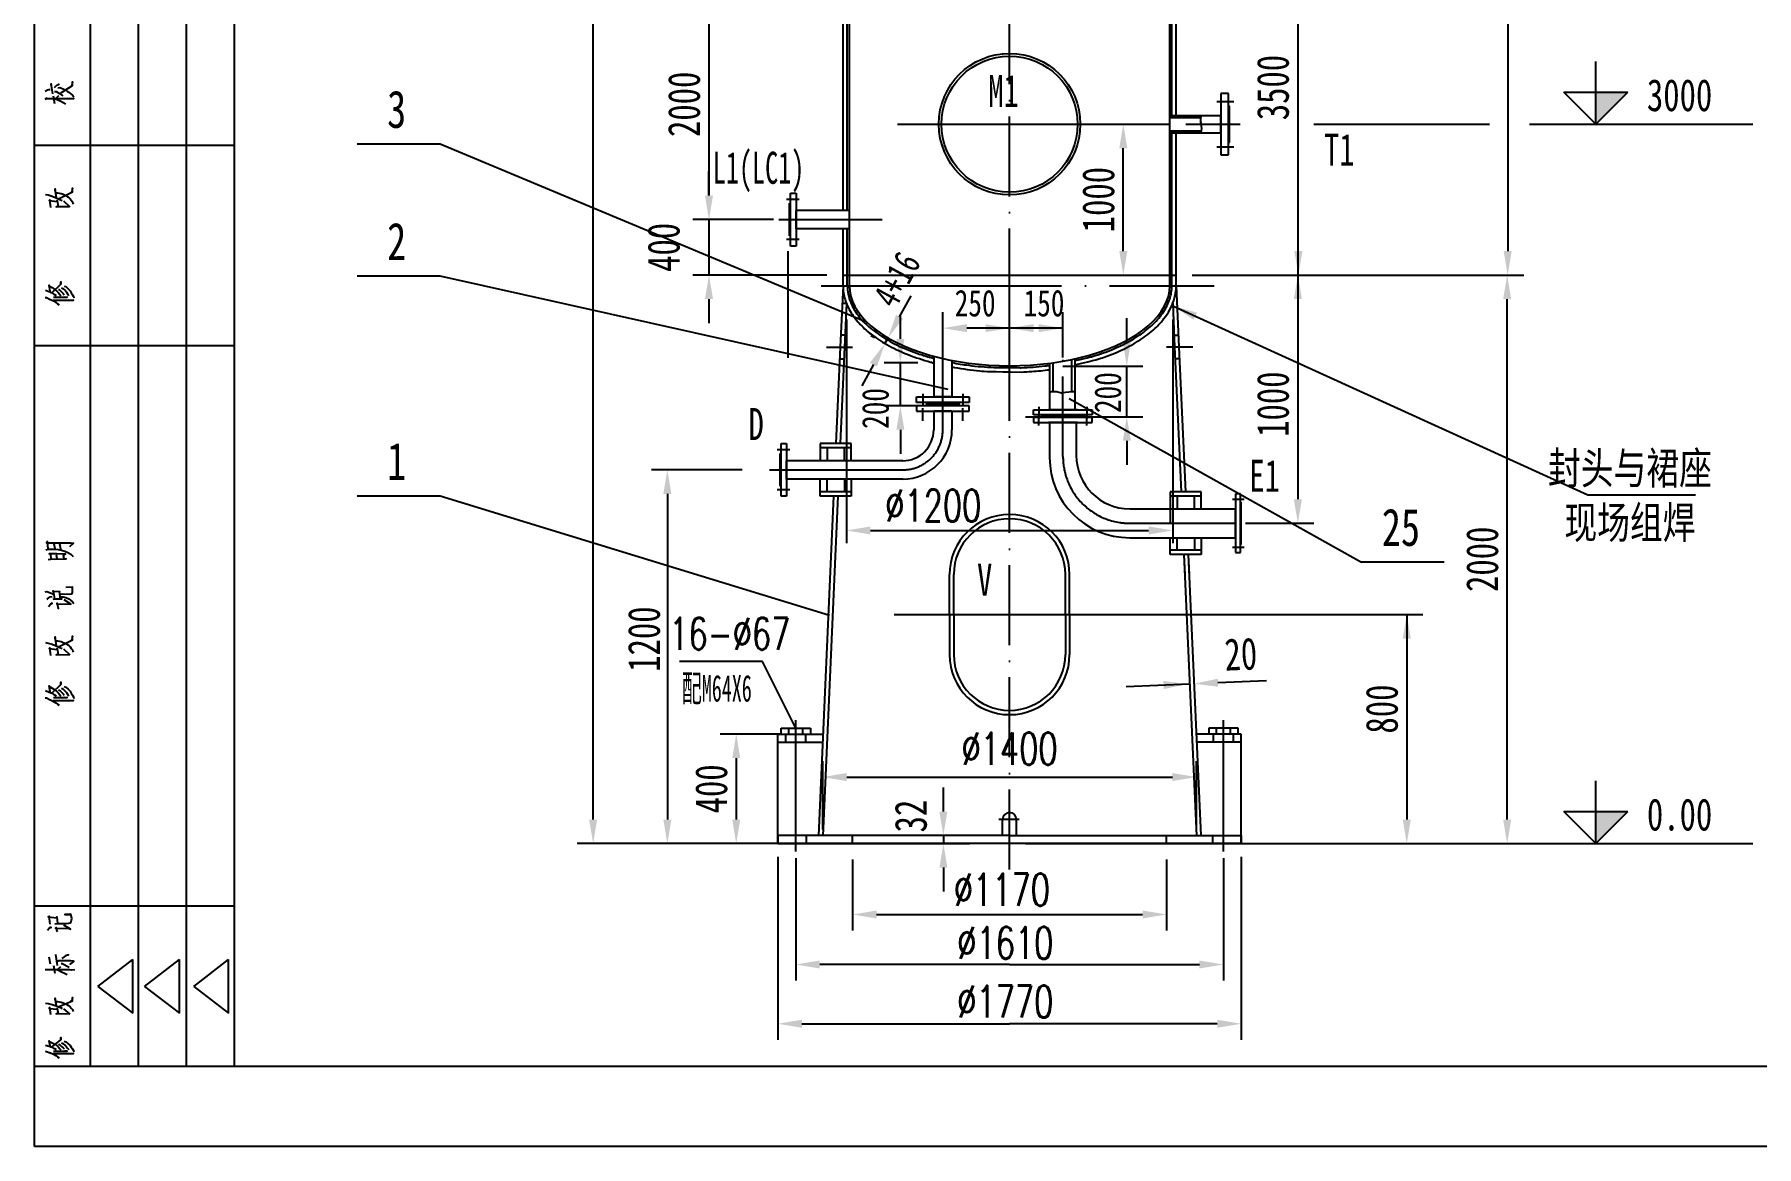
# Model space of a CAD drawing. Extents: x 2408 to 11318, y 227 to 12842.
# Drawn here: x 2408 to 5634, y 227 to 2310 of the extents above; entities that cross this region are included whole.
import ezdxf

# ---------------------------------------------------------------- set-up
doc = ezdxf.new("R2010")
doc.units = 0
doc.header["$LTSCALE"] = 15
doc.header["$MEASUREMENT"] = 0
for name, pattern in [('DASHDOT-L', [90, 80, -5, 0, -5]), ('DASHDOT-M', [36, 30, -3, 0, -3]), ('DASHDOT-S', [14, 10, -2, 0, -2])]:
    doc.linetypes.add(name, pattern=pattern)
doc.layers.get('0').update_dxf_attribs({"linetype": 'CONTINUOUS'})
for name, color, linetype in [('CDR_DIM', 7, 'CONTINUOUS'), ('CDR_DWG1', 4, 'CONTINUOUS'), ('CDR_DWG3', 1, 'DASHDOT-M'), ('CDR_TEXT', 7, 'CONTINUOUS')]:
    doc.layers.add(name, color=color, linetype=linetype)
doc.styles.add('HZ', font='SIMFANG.TTF', dxfattribs={"width": 0.75, "height": 60})
doc.styles.add('HZJ', font='txt', dxfattribs={"bigfont": 'hzj'})
doc.styles.get("Standard").update_dxf_attribs({"font": 'romans', "width": 0.7, "height": 3})
doc.dimstyles.get("Standard").update_dxf_attribs({"dimtxt": 0.18, "dimasz": 0.18, "dimexe": 0.18, "dimexo": 0.0625, "dimgap": 0.09, "dimtad": 0, "dimtih": 1, "dimtoh": 1, "dimdec": 0, "dimzin": 0, "dimdsep": 46, "dimtxsty": 'HZ', "dimcen": 0.09, "dimaunit": 1, "dimadec": 0, "dimazin": 0, "dimtfac": 1, "dimtdec": 0, "dimtofl": 0, "dimtmove": 2, "dimatfit": 3, "dimfxl": 0, "dimtolj": 1, "dimtzin": 0, "dimarcsym": 0})

# ---------------------------------------------------------------- blocks, each defined once
blk = doc.blocks.new('TUQA')
at = {"color": 4, "linetype": 'Continuous'}
for p, q in [((-25, 180), (0, 180)), ((-18, 0), (-18, 180)), ((0, 165), (-24.85, 165)), ((0, 140), (-24.85, 140)), ((0, 115), (-24.85, 115)), ((0, 90), (-24.85, 90)), ((0, 20), (-24.85, 20)), ((0, 0), (-25, 0))]:
    blk.add_line(p, q, dxfattribs=at)
at = {"color": 7, "linetype": 'Continuous'}
for p, q in [((-12, 0), (-12, 180)), ((-6, 0), (-6, 180))]:
    blk.add_line(p, q, dxfattribs=at)
at = {"color": 1, "linetype": 'Continuous'}
for p, q in [((-17.08, 10), (-12.71, 13.35)), ((-12.71, 6.65), (-12.71, 13.35)), ((-11.26, 10), (-6.89, 13.35)), ((-6.89, 6.65), (-6.89, 13.35)), ((-5.11, 10), (-0.75, 13.35)), ((-0.75, 6.65), (-0.75, 13.35)), ((-17.08, 10), (-12.71, 6.65)), ((-11.26, 10), (-6.89, 6.65)), ((-5.11, 10), (-0.75, 6.65))]:
    blk.add_line(p, q, dxfattribs=at)
at = {"color": 7, "linetype": 'Continuous'}
for points in [[(-23.7, 176.39), (-23.53, 176.44), (-23.53, 176.44), (-21.25, 176.36)], [(-23.3, 176.96), (-22.98, 177.03), (-22.98, 177.03), (-22.33, 177.03), (-22.33, 177.03), (-21.63, 177.01), (-21.63, 177.01), (-21.2, 176.96), (-21.2, 176.96), (-20.73, 176.83), (-20.73, 176.83), (-20.44, 176.69), (-20.44, 176.69), (-20, 176.41)], [(-22.95, 177.03), (-23.09, 177.78), (-23.09, 177.78), (-23.18, 177.7), (-23.18, 177.7), (-22.27, 177.7), (-22.27, 177.7), (-22.22, 177.7), (-22.22, 177.7), (-20.9, 177.73), (-20.9, 177.73), (-20.41, 177.7), (-20.41, 177.7), (-20.12, 177.68), (-20.12, 177.68), (-20.03, 177.65), (-20.03, 177.65), (-20.41, 177.28), (-20.41, 177.28), (-20.15, 177.63)], [(-22.74, 175.3), (-22.92, 176.76)], [(-22.22, 177.06), (-22.3, 177.48)], [(-21.46, 177.01), (-21.46, 177.06), (-21.46, 177.06), (-21.55, 177.45)], [(-21.08, 175.22), (-21.31, 176.76), (-21.31, 176.76), (-21.34, 176.69), (-21.34, 176.69), (-21.25, 176.59)], [(-20.99, 176.19), (-20.64, 176.46), (-20.64, 176.46), (-20.5, 176.46), (-20.5, 176.46), (-20.76, 176.36)], [(-23.53, 175.69), (-23.35, 175.74), (-23.35, 175.74), (-21.17, 175.74)], [(-22.25, 175.77), (-22.33, 176.21)], [(-21.75, 175.79), (-21.84, 176.19)], [(-20.9, 175.79), (-20.76, 175.77), (-20.76, 175.77), (-20.47, 175.57), (-20.47, 175.57), (-20.26, 175.4), (-20.26, 175.4), (-20.12, 175.22)], [(-23.27, 167.87), (-22.98, 167.92), (-22.98, 167.92), (-22.33, 167.94), (-22.33, 167.94), (-21.66, 167.97), (-21.66, 167.97), (-21.57, 167.97), (-21.57, 167.97), (-21.11, 167.97), (-21.11, 167.97), (-20.5, 167.97), (-20.5, 167.97), (-20.7, 167.97), (-20.7, 167.97), (-20.88, 168.93), (-20.88, 168.93), (-20.67, 169.13), (-20.67, 169.13), (-20.93, 169.18), (-20.93, 169.18), (-21.28, 169.18), (-21.28, 169.18), (-21.95, 169.21), (-21.95, 169.21), (-22.65, 169.23), (-22.65, 169.23), (-23.24, 169.23), (-23.24, 169.23), (-23.15, 169.26), (-23.15, 169.26), (-22.95, 167.94)], [(-21.9, 167.97), (-22.07, 168.93), (-22.07, 168.93), (-22.1, 168.83), (-22.1, 168.83), (-21.98, 168.61)], [(-22.65, 158.41), (-22.89, 159.8), (-22.89, 159.8), (-22.92, 159.7), (-22.92, 159.7), (-22.83, 159.5)], [(-22.68, 158.91), (-22.51, 158.88), (-22.51, 158.88), (-21.81, 158.46), (-21.81, 158.46), (-21.78, 158.41), (-21.78, 158.41), (-21.98, 159.18)], [(-22.36, 159.33), (-22.22, 159.3), (-22.22, 159.3), (-21.78, 159.01), (-21.78, 159.01), (-21.75, 158.98), (-21.75, 158.98), (-21.46, 158.76), (-21.46, 158.76), (-21.17, 158.51), (-21.17, 158.51), (-20.9, 158.24)], [(-21.78, 159.5), (-21.57, 159.43), (-21.57, 159.43), (-21.11, 159.13), (-21.11, 159.13), (-20.82, 158.83), (-20.82, 158.83), (-20.5, 158.51), (-20.5, 158.51), (-20.26, 158.24), (-20.26, 158.24), (-20.09, 158.02)], [(-20.99, 159.03), (-20.5, 159.53), (-20.5, 159.53), (-20.26, 159.63), (-20.26, 159.63), (-20.55, 159.48)], [(-23.65, 157.77), (-23.5, 157.87), (-23.5, 157.87), (-23.53, 157.84), (-23.53, 157.84), (-20.09, 157.84), (-20.09, 157.84), (-20.35, 157.82), (-20.35, 157.82), (-20.64, 157.84)], [(-23.59, 158.83), (-23.3, 159.01), (-23.3, 159.01), (-23.18, 159.03), (-23.18, 159.03), (-23.09, 159.01)], [(-22.62, 158.21), (-22.45, 157.25)], [(-22.42, 157.87), (-21.95, 157.64), (-21.95, 157.64), (-21.6, 157.47), (-21.6, 157.47), (-21.34, 157.32), (-21.34, 157.32), (-21.08, 157.12)], [(-22.22, 157.87), (-21.87, 158.19)], [(-23.68, 146.41), (-23.38, 146.56), (-23.38, 146.56), (-23.18, 146.61)], [(-22.86, 145.52), (-23.03, 147.75), (-23.03, 147.75), (-23.12, 147.7), (-23.12, 147.7), (-22.65, 147.4)], [(-22.77, 146.51), (-22.71, 146.56), (-22.71, 146.56), (-20.06, 146.54), (-20.06, 146.54), (-20.32, 146.49), (-20.32, 146.49), (-20.64, 146.54)], [(-21.2, 147.11), (-21.05, 147.21), (-21.05, 147.21), (-22.45, 147.36), (-22.45, 147.36), (-22.33, 147.4), (-22.33, 147.4), (-22.13, 145.84)], [(-22.39, 145.74), (-22.13, 145.79), (-22.13, 145.79), (-20.85, 145.89), (-20.85, 145.89), (-21.08, 145.87), (-21.08, 145.87), (-21.2, 147.11), (-21.2, 147.11), (-21.23, 146.96), (-21.23, 146.96), (-21.17, 146.69)], [(-21.66, 146.09), (-21.78, 146.98)], [(-23.18, 145.52), (-22.92, 145.52), (-22.92, 145.52), (-22.71, 145.47), (-22.71, 145.47), (-22.51, 145.42), (-22.51, 145.42), (-22.36, 145.37)], [(-23.59, 133.83), (-23.3, 134.01), (-23.3, 134.01), (-23.18, 134.03), (-23.18, 134.03), (-23.09, 134.01)], [(-22.65, 133.41), (-22.89, 134.8), (-22.89, 134.8), (-22.92, 134.7), (-22.92, 134.7), (-22.83, 134.5)], [(-22.68, 133.91), (-22.51, 133.88), (-22.51, 133.88), (-21.81, 133.46), (-21.81, 133.46), (-21.78, 133.41), (-21.78, 133.41), (-21.98, 134.18)], [(-22.36, 134.33), (-22.22, 134.3), (-22.22, 134.3), (-21.78, 134.01), (-21.78, 134.01), (-21.75, 133.98), (-21.75, 133.98), (-21.46, 133.76), (-21.46, 133.76), (-21.17, 133.51), (-21.17, 133.51), (-20.9, 133.24)], [(-21.78, 134.5), (-21.57, 134.43), (-21.57, 134.43), (-21.11, 134.13), (-21.11, 134.13), (-20.82, 133.83), (-20.82, 133.83), (-20.5, 133.51), (-20.5, 133.51), (-20.26, 133.24), (-20.26, 133.24), (-20.09, 133.02)], [(-20.99, 134.03), (-20.5, 134.53), (-20.5, 134.53), (-20.26, 134.63), (-20.26, 134.63), (-20.55, 134.48)], [(-23.65, 132.77), (-23.5, 132.87), (-23.5, 132.87), (-23.53, 132.84), (-23.53, 132.84), (-20.09, 132.84), (-20.09, 132.84), (-20.35, 132.82), (-20.35, 132.82), (-20.64, 132.84)], [(-22.62, 133.21), (-22.45, 132.25)], [(-22.42, 132.87), (-21.95, 132.64), (-21.95, 132.64), (-21.6, 132.47), (-21.6, 132.47), (-21.34, 132.32), (-21.34, 132.32), (-21.08, 132.12)], [(-22.22, 132.87), (-21.87, 133.19)], [(-22.71, 121.44), (-22.92, 122.7), (-22.92, 122.7), (-22.95, 122.6), (-22.95, 122.6), (-22.89, 122.48)], [(-22.51, 122.23), (-22.19, 122.53), (-22.19, 122.53), (-22.04, 122.6), (-22.04, 122.6), (-21.87, 122.7)], [(-21.66, 121.54), (-21.6, 121.61), (-21.6, 121.61), (-20.26, 122.48), (-20.26, 122.48), (-20.23, 122.95), (-20.23, 122.95), (-20.32, 122.5), (-20.32, 122.5), (-20.44, 122.38)], [(-23.65, 121.81), (-23.38, 121.96), (-23.38, 121.96), (-23.21, 122.01), (-23.21, 122.01), (-23.03, 122.01)], [(-23.65, 120.79), (-23.47, 120.92), (-23.47, 120.92), (-23.53, 120.87), (-23.53, 120.87), (-20.09, 120.87), (-20.09, 120.87), (-20.29, 120.82), (-20.29, 120.82), (-20.58, 120.87)], [(-22.68, 121.21), (-22.48, 120.27)], [(-22.51, 121.76), (-22.27, 121.74), (-22.27, 121.74), (-21.87, 121.49), (-21.87, 121.49), (-21.57, 121.31), (-21.57, 121.31), (-21.46, 121.21)], [(-22.48, 120.87), (-22.07, 120.72), (-22.07, 120.72), (-21.72, 120.55), (-21.72, 120.55), (-21.4, 120.37), (-21.4, 120.37), (-21.11, 120.17)], [(-22.33, 120.89), (-21.95, 121.24)], [(-22.07, 122.21), (-21.84, 122.23), (-21.84, 122.23), (-21.43, 122.08), (-21.43, 122.08), (-21.11, 121.93), (-21.11, 121.93), (-20.85, 121.76), (-20.85, 121.76), (-20.64, 121.61), (-20.64, 121.61), (-20.44, 121.46), (-20.44, 121.46), (-20.26, 121.29), (-20.26, 121.29), (-20.09, 121.07)], [(-21.87, 108.36), (-21.84, 108.44), (-21.84, 108.44), (-20.26, 109.21), (-20.26, 109.21), (-20.23, 109.68), (-20.23, 109.68), (-20.32, 109.23), (-20.32, 109.23), (-20.5, 109.11)], [(-23.62, 108.88), (-23.27, 108.83), (-23.27, 108.83), (-22.8, 108.68), (-22.8, 108.68), (-22.3, 108.49), (-22.3, 108.49), (-21.98, 108.34), (-21.98, 108.34), (-21.75, 108.24), (-21.75, 108.24), (-21.55, 108.14)], [(-22.95, 107.25), (-23.09, 108.24), (-23.09, 108.24), (-23.18, 108.14), (-23.18, 108.14), (-22.16, 108.02), (-22.16, 108.02), (-22.16, 108.14), (-22.16, 108.14), (-22.04, 107.4), (-22.04, 107.4), (-22.3, 107.35), (-22.3, 107.35), (-21.98, 107.4), (-21.98, 107.4), (-20.67, 107.37)], [(-22.25, 108.49), (-22.42, 109.6), (-22.42, 109.6), (-22.45, 109.48), (-22.45, 109.48), (-22.39, 109.28)], [(-22.3, 109.11), (-22.13, 109.11), (-22.13, 109.11), (-21.66, 109.01), (-21.66, 109.01), (-21.4, 108.91), (-21.4, 108.91), (-21.17, 108.81), (-21.17, 108.81), (-20.96, 108.68), (-20.96, 108.68), (-20.76, 108.54), (-20.76, 108.54), (-20.55, 108.36), (-20.55, 108.36), (-20.41, 108.16), (-20.41, 108.16), (-20.26, 107.97), (-20.26, 107.97), (-20.2, 107.82), (-20.2, 107.82), (-20.15, 107.67)], [(-20.55, 107.3), (-21.34, 108.07)], [(-23.62, 96.93), (-23.18, 96.76), (-23.18, 96.76), (-22.83, 96.61), (-22.83, 96.61), (-22.57, 96.44), (-22.57, 96.44), (-22.51, 96.41), (-22.51, 96.41), (-22.3, 96.29)], [(-23.06, 96.71), (-23.03, 96.81), (-23.03, 96.81), (-23.15, 97.55), (-23.15, 97.55), (-23.21, 97.5), (-23.21, 97.5), (-22.8, 97.26), (-22.8, 97.26), (-22.45, 97.03), (-22.45, 97.03), (-22.22, 96.83), (-22.22, 96.83), (-22.01, 96.61), (-22.01, 96.61), (-21.81, 96.39), (-21.81, 96.39), (-21.69, 96.24)], [(-22.77, 96.61), (-22.74, 96.71), (-22.74, 96.71), (-21.69, 97.68), (-21.69, 97.68), (-21.72, 98), (-21.72, 98), (-21.72, 97.68), (-21.72, 97.68), (-21.84, 97.55)], [(-21.98, 97.03), (-21.9, 97.01), (-21.9, 97.01), (-21.87, 96.98), (-21.87, 96.98), (-21.63, 96.74), (-21.63, 96.74), (-21.43, 96.54), (-21.43, 96.54), (-21.28, 96.36)], [(-21.63, 97.23), (-21.52, 97.18), (-21.52, 97.18), (-21.46, 97.16), (-21.46, 97.16), (-21.17, 96.88), (-21.17, 96.88), (-21.14, 96.83), (-21.14, 96.83), (-20.99, 96.69), (-20.99, 96.69), (-20.85, 96.49), (-20.85, 96.49), (-20.7, 96.29)], [(-21.28, 97.45), (-21.08, 97.38), (-21.08, 97.38), (-20.79, 97.11), (-20.79, 97.11), (-20.55, 96.86), (-20.55, 96.86), (-20.41, 96.61), (-20.41, 96.61), (-20.23, 96.36), (-20.23, 96.36), (-20.12, 96.14), (-20.12, 96.14), (-20.06, 95.97)], [(-23.68, 96.04), (-23.5, 96.02), (-23.5, 96.02), (-23.03, 95.79), (-23.03, 95.79), (-22.98, 95.79), (-22.98, 95.79), (-22.62, 95.59), (-22.62, 95.59), (-22.33, 95.42), (-22.33, 95.42), (-22.1, 95.25), (-22.1, 95.25), (-21.9, 95.1)], [(-22.68, 95.69), (-20.12, 95.69), (-20.12, 95.69), (-20.35, 95.64), (-20.35, 95.64), (-20.79, 95.69)], [(-22.6, 96.07), (-20.9, 96.07), (-20.9, 96.07), (-21.11, 96.04), (-21.11, 96.04), (-21.25, 96.07)], [(-23.59, 64.51), (-23.27, 64.59), (-23.27, 64.59), (-22.6, 64.59), (-22.6, 64.59), (-22.04, 64.56), (-22.04, 64.56), (-21.6, 64.49), (-21.6, 64.49), (-21.2, 64.36), (-21.2, 64.36), (-20.76, 64.16), (-20.76, 64.16), (-20.44, 63.97), (-20.44, 63.97), (-20.2, 63.74), (-20.2, 63.74), (-20.15, 63.67)], [(-23.27, 64.61), (-23.3, 64.63), (-23.3, 64.63), (-23.38, 65.55), (-23.38, 65.55), (-23.5, 65.4), (-23.5, 65.4), (-23.3, 65.4), (-23.3, 65.4), (-21.14, 65.38), (-21.14, 65.38), (-20.73, 65.38), (-20.73, 65.38), (-20.44, 65.38), (-20.44, 65.38), (-20.12, 65.33), (-20.12, 65.33), (-20.64, 64.91)], [(-22.42, 64.61), (-22.42, 64.66), (-22.42, 64.66), (-22.54, 65.21), (-22.54, 65.21), (-22.57, 65.13), (-22.57, 65.13), (-22.54, 65.06)], [(-21.69, 64.56), (-21.72, 64.61), (-21.72, 64.61), (-21.81, 65.18), (-21.81, 65.18), (-21.84, 65.08), (-21.84, 65.08), (-21.75, 64.98)], [(-23.27, 63.3), (-22.95, 63.37), (-22.95, 63.37), (-21.02, 63.4), (-21.02, 63.4), (-21.25, 63.35), (-21.25, 63.35), (-21.28, 63.4), (-21.28, 63.4), (-21.37, 63.82), (-21.37, 63.82), (-21.11, 63.97), (-21.11, 63.97), (-21.23, 63.99), (-21.23, 63.99), (-22.19, 64.02), (-22.19, 64.02), (-23.15, 64.02), (-23.15, 64.02), (-23.03, 64.06), (-23.03, 64.06), (-23, 63.97), (-23, 63.97), (-22.95, 63.4)], [(-22.16, 63.42), (-22.25, 63.79), (-22.25, 63.79), (-22.25, 63.77)], [(-23.65, 59.28), (-23.47, 59.3), (-23.47, 59.3), (-22.57, 58.98)], [(-23.44, 58.36), (-23.38, 58.41), (-23.38, 58.41), (-23.03, 58.66), (-23.03, 58.66), (-22.8, 58.68)], [(-22.68, 58.34), (-22.51, 58.39), (-22.51, 58.39), (-21.57, 58.41), (-21.57, 58.41), (-21.75, 58.36), (-21.75, 58.36), (-21.87, 59.33), (-21.87, 59.33), (-21.87, 59.26), (-21.87, 59.26), (-22.68, 59.33), (-22.68, 59.33), (-22.65, 59.38), (-22.65, 59.38), (-22.51, 58.41)], [(-22.04, 57.1), (-22.01, 57.2), (-22.01, 57.2), (-22.16, 57.87), (-22.16, 57.87), (-22.22, 57.77), (-22.22, 57.77), (-20.47, 57.74), (-20.47, 57.74), (-20.47, 57.72), (-20.47, 57.72), (-21.28, 58.29)], [(-21.72, 58.98), (-21.52, 59.01), (-21.52, 59.01), (-20.64, 58.98), (-20.64, 58.98), (-20.41, 59.01), (-20.41, 59.01), (-20.29, 59.08), (-20.29, 59.08), (-20.26, 59.18), (-20.26, 59.18), (-20.26, 59.85), (-20.26, 59.85), (-21.08, 59.8)], [(-21.69, 58.66), (-21.43, 58.64), (-21.43, 58.64), (-21.08, 58.56), (-21.08, 58.56), (-20.7, 58.39), (-20.7, 58.39), (-20.5, 58.24), (-20.5, 58.24), (-20.23, 58.02), (-20.23, 58.02), (-20.06, 57.82)], [(-23.24, 57.45), (-22.95, 57.77), (-22.95, 57.77), (-22.8, 57.84), (-22.8, 57.84), (-22.98, 57.74)], [(-23.62, 52.93), (-23.27, 52.88), (-23.27, 52.88), (-22.8, 52.73), (-22.8, 52.73), (-22.3, 52.54), (-22.3, 52.54), (-21.98, 52.39), (-21.98, 52.39), (-21.75, 52.29), (-21.75, 52.29), (-21.55, 52.19)], [(-22.95, 51.3), (-23.09, 52.29), (-23.09, 52.29), (-23.18, 52.19), (-23.18, 52.19), (-22.16, 52.07), (-22.16, 52.07), (-22.16, 52.19), (-22.16, 52.19), (-22.04, 51.45), (-22.04, 51.45), (-22.3, 51.4), (-22.3, 51.4), (-21.98, 51.45), (-21.98, 51.45), (-20.67, 51.42)], [(-22.25, 52.54), (-22.42, 53.65), (-22.42, 53.65), (-22.45, 53.53), (-22.45, 53.53), (-22.39, 53.33)], [(-22.3, 53.16), (-22.13, 53.16), (-22.13, 53.16), (-21.66, 53.06), (-21.66, 53.06), (-21.4, 52.96), (-21.4, 52.96), (-21.17, 52.86), (-21.17, 52.86), (-20.96, 52.73), (-20.96, 52.73), (-20.76, 52.59), (-20.76, 52.59), (-20.55, 52.41), (-20.55, 52.41), (-20.41, 52.21), (-20.41, 52.21), (-20.26, 52.02), (-20.26, 52.02), (-20.2, 51.87), (-20.2, 51.87), (-20.15, 51.72)], [(-21.87, 52.41), (-21.84, 52.49), (-21.84, 52.49), (-20.26, 53.26), (-20.26, 53.26), (-20.23, 53.73), (-20.23, 53.73), (-20.32, 53.28), (-20.32, 53.28), (-20.5, 53.16)], [(-20.55, 51.35), (-21.34, 52.12)], [(-23.06, 46.71), (-23.03, 46.81), (-23.03, 46.81), (-23.15, 47.55), (-23.15, 47.55), (-23.21, 47.5), (-23.21, 47.5), (-22.8, 47.26), (-22.8, 47.26), (-22.45, 47.03), (-22.45, 47.03), (-22.22, 46.83), (-22.22, 46.83), (-22.01, 46.61), (-22.01, 46.61), (-21.81, 46.39), (-21.81, 46.39), (-21.69, 46.24)], [(-22.77, 46.61), (-22.74, 46.71), (-22.74, 46.71), (-21.69, 47.68), (-21.69, 47.68), (-21.72, 48), (-21.72, 48), (-21.72, 47.68), (-21.72, 47.68), (-21.84, 47.55)], [(-21.28, 47.45), (-21.08, 47.38), (-21.08, 47.38), (-20.79, 47.11), (-20.79, 47.11), (-20.55, 46.86), (-20.55, 46.86), (-20.41, 46.61), (-20.41, 46.61), (-20.23, 46.36), (-20.23, 46.36), (-20.12, 46.14), (-20.12, 46.14), (-20.06, 45.97)], [(-23.68, 46.04), (-23.5, 46.02), (-23.5, 46.02), (-23.03, 45.79), (-23.03, 45.79), (-22.98, 45.79), (-22.98, 45.79), (-22.62, 45.59), (-22.62, 45.59), (-22.33, 45.42), (-22.33, 45.42), (-22.1, 45.25), (-22.1, 45.25), (-21.9, 45.1)], [(-23.62, 46.93), (-23.18, 46.76), (-23.18, 46.76), (-22.83, 46.61), (-22.83, 46.61), (-22.57, 46.44), (-22.57, 46.44), (-22.51, 46.41), (-22.51, 46.41), (-22.3, 46.29)], [(-22.68, 45.69), (-20.12, 45.69), (-20.12, 45.69), (-20.35, 45.64), (-20.35, 45.64), (-20.79, 45.69)], [(-22.6, 46.07), (-20.9, 46.07), (-20.9, 46.07), (-21.11, 46.04), (-21.11, 46.04), (-21.25, 46.07)], [(-21.98, 47.03), (-21.9, 47.01), (-21.9, 47.01), (-21.87, 46.98), (-21.87, 46.98), (-21.63, 46.74), (-21.63, 46.74), (-21.43, 46.54), (-21.43, 46.54), (-21.28, 46.36)], [(-21.63, 47.23), (-21.52, 47.18), (-21.52, 47.18), (-21.46, 47.16), (-21.46, 47.16), (-21.17, 46.88), (-21.17, 46.88), (-21.14, 46.83), (-21.14, 46.83), (-20.99, 46.69), (-20.99, 46.69), (-20.85, 46.49), (-20.85, 46.49), (-20.7, 46.29)], [(-23.38, 17.04), (-23.15, 17.29), (-23.15, 17.29), (-23.03, 17.36), (-23.03, 17.36), (-22.89, 17.36), (-22.89, 17.36), (-23.09, 17.34)], [(-23.03, 17.77), (-23.18, 18.76), (-23.18, 18.76), (-23.27, 18.7), (-23.27, 18.7), (-22.22, 18.57), (-22.22, 18.57), (-22.22, 18.7), (-22.22, 18.7), (-22.13, 17.86)], [(-22.45, 17.81), (-22.01, 17.86), (-22.01, 17.86), (-21.02, 17.86), (-21.02, 17.86), (-20.7, 17.88), (-20.7, 17.88), (-20.55, 17.92), (-20.55, 17.92), (-20.47, 17.99), (-20.47, 17.99), (-20.41, 18.09), (-20.41, 18.09), (-20.38, 18.27), (-20.38, 18.27), (-20.35, 18.46), (-20.35, 18.46), (-20.44, 19), (-20.44, 19), (-21.2, 18.96), (-21.2, 18.96), (-20.44, 18.96)], [(-22.13, 16.8), (-22.27, 17.36), (-22.27, 17.36), (-22.36, 17.27), (-22.36, 17.27), (-20.67, 17.23), (-20.67, 17.23), (-20.5, 17.14), (-20.5, 17.14), (-21.31, 17.66)], [(-23, 12.78), (-23.18, 13.65)], [(-22.13, 12.59), (-22.33, 13.99)], [(-22.13, 13.15), (-21.95, 13.22), (-21.95, 13.22), (-20.5, 13.22), (-20.5, 13.22), (-20.17, 13.19), (-20.17, 13.19), (-20.06, 13.17), (-20.06, 13.17), (-20.52, 12.76), (-20.52, 12.76), (-20.12, 13.17)], [(-21.55, 13.5), (-20.96, 13.88), (-20.96, 13.88), (-20.73, 13.95), (-20.73, 13.95), (-21.11, 13.8)], [(-23.65, 12.12), (-20.58, 12.09), (-20.58, 12.09), (-20.03, 12.05), (-20.03, 12.05), (-20.32, 12.03), (-20.32, 12.03), (-20.64, 12.07)], [(-22.39, 11.62), (-22.57, 12.55)], [(-22.36, 12.12), (-22.01, 12.01), (-22.01, 12.01), (-21.6, 11.83), (-21.6, 11.83), (-21.23, 11.64), (-21.23, 11.64), (-20.93, 11.47)], [(-22.07, 12.16), (-21.69, 12.48)], [(-21.66, 12.87), (-21.55, 12.85), (-21.55, 12.85), (-20.67, 12.4)], [(-23.62, 7.91), (-23.27, 7.86), (-23.27, 7.86), (-22.8, 7.73), (-22.8, 7.73), (-22.3, 7.56), (-22.3, 7.56), (-21.98, 7.43), (-21.98, 7.43), (-21.75, 7.35), (-21.75, 7.35), (-21.55, 7.26)], [(-22.95, 6.48), (-23.09, 7.35), (-23.09, 7.35), (-23.18, 7.26), (-23.18, 7.26), (-22.16, 7.15), (-22.16, 7.15), (-22.16, 7.26), (-22.16, 7.26), (-22.04, 6.61), (-22.04, 6.61), (-22.3, 6.57), (-22.3, 6.57), (-21.98, 6.61), (-21.98, 6.61), (-20.67, 6.59)], [(-22.25, 7.56), (-22.42, 8.53), (-22.42, 8.53), (-22.45, 8.42), (-22.45, 8.42), (-22.39, 8.25)], [(-22.3, 8.1), (-22.13, 8.1), (-22.13, 8.1), (-21.66, 8.01), (-21.66, 8.01), (-21.4, 7.93), (-21.4, 7.93), (-21.17, 7.84), (-21.17, 7.84), (-20.96, 7.73), (-20.96, 7.73), (-20.76, 7.6), (-20.76, 7.6), (-20.55, 7.45), (-20.55, 7.45), (-20.41, 7.28), (-20.41, 7.28), (-20.26, 7.11), (-20.26, 7.11), (-20.2, 6.98), (-20.2, 6.98), (-20.15, 6.85)], [(-21.87, 7.45), (-21.84, 7.52), (-21.84, 7.52), (-20.26, 8.19), (-20.26, 8.19), (-20.23, 8.6), (-20.23, 8.6), (-20.32, 8.21), (-20.32, 8.21), (-20.5, 8.1)], [(-20.55, 6.53), (-21.34, 7.19)], [(-23.62, 2.68), (-23.18, 2.53), (-23.18, 2.53), (-22.83, 2.4), (-22.83, 2.4), (-22.57, 2.25), (-22.57, 2.25), (-22.51, 2.23), (-22.51, 2.23), (-22.3, 2.12)], [(-23.06, 2.49), (-23.03, 2.58), (-23.03, 2.58), (-23.15, 3.22), (-23.15, 3.22), (-23.21, 3.18), (-23.21, 3.18), (-22.8, 2.96), (-22.8, 2.96), (-22.45, 2.77), (-22.45, 2.77), (-22.22, 2.6), (-22.22, 2.6), (-22.01, 2.4), (-22.01, 2.4), (-21.81, 2.21), (-21.81, 2.21), (-21.69, 2.08)], [(-22.77, 2.4), (-22.74, 2.49), (-22.74, 2.49), (-21.69, 3.33), (-21.69, 3.33), (-21.72, 3.61), (-21.72, 3.61), (-21.72, 3.33), (-21.72, 3.33), (-21.84, 3.22)], [(-21.98, 2.77), (-21.9, 2.75), (-21.9, 2.75), (-21.87, 2.73), (-21.87, 2.73), (-21.63, 2.51), (-21.63, 2.51), (-21.43, 2.34), (-21.43, 2.34), (-21.28, 2.19)], [(-21.63, 2.94), (-21.52, 2.9), (-21.52, 2.9), (-21.46, 2.88), (-21.46, 2.88), (-21.17, 2.64), (-21.17, 2.64), (-21.14, 2.6), (-21.14, 2.6), (-20.99, 2.47), (-20.99, 2.47), (-20.85, 2.29), (-20.85, 2.29), (-20.7, 2.12)], [(-21.28, 3.14), (-21.08, 3.07), (-21.08, 3.07), (-20.79, 2.83), (-20.79, 2.83), (-20.55, 2.62), (-20.55, 2.62), (-20.41, 2.4), (-20.41, 2.4), (-20.23, 2.19), (-20.23, 2.19), (-20.12, 1.99), (-20.12, 1.99), (-20.06, 1.84)], [(-23.68, 1.91), (-23.5, 1.88), (-23.5, 1.88), (-23.03, 1.69), (-23.03, 1.69), (-22.98, 1.69), (-22.98, 1.69), (-22.62, 1.52), (-22.62, 1.52), (-22.33, 1.37), (-22.33, 1.37), (-22.1, 1.22), (-22.1, 1.22), (-21.9, 1.09)], [(-22.68, 1.6), (-20.12, 1.6), (-20.12, 1.6), (-20.35, 1.56), (-20.35, 1.56), (-20.79, 1.6)], [(-22.6, 1.93), (-20.9, 1.93), (-20.9, 1.93), (-21.11, 1.91), (-21.11, 1.91), (-21.25, 1.93)]]:
    blk.add_lwpolyline(points, dxfattribs=at)

msp = doc.modelspace()

# ---------------------------------------------------------------- hatches: boundary and pattern name
at = {"layer": 'CDR_DIM'}
for points in [[(5392.5, 2202), (5332.5, 2202), (5332.5, 2142)], [(5392.5, 854.5), (5332.5, 854.5), (5332.5, 794.5)]]:
    msp.add_hatch(color=256, dxfattribs=at).paths.add_polyline_path(points)

# ---------------------------------------------------------------- linework, layer by layer
for p, q in [((2408, 227), (2408, 12842)), ((3454.5, 839.5), (3454.5, 12523.6)), ((5167.5, 7527.5), (5167.5, 1904.4)), ((4774.5, 2445.7), (4774.5, 1439.5)), ((5272.5, 2202), (5392.5, 2202)), ((4804.5, 2142), (5133.5, 2142)), ((5208.5, 2142), (5626.5, 2142)), ((3167.7, 2104.5), (3012.5, 2104.5)), ((3167.7, 1857.5), (3012.5, 1857.5)), ((4576.5, 1859.4), (5197.5, 1859.4)), ((4804.5, 1859.4), (5196.5, 1859.4)), ((4028.3, 1781.2), (4049.9, 1820.7)), ((4234.5, 1719.4), (4234.5, 1818)), ((5166.5, 839.5), (5166.5, 1814.4)), ((3929, 1776), (3929, 1357)), ((4109.5, 1705.1), (4109.5, 1790)), ((4334.2, 1705.1), (4334.2, 1790)), ((4540, 1776), (4540, 1357)), ((3981.2, 1741.9), (3974.7, 1745.5)), ((3987, 1752.5), (3980.4, 1756)), ((4334.2, 1760), (4154.5, 1760)), ((4001, 1731.1), (4006.8, 1741.7)), ((3979.5, 1691.6), (3957.9, 1652.1)), ((3733.5, 1494.5), (3563.5, 1494.5)), ((3671.5, 1494.5), (3567.5, 1494.5)), ((3167.7, 1445.5), (3012.5, 1445.5)), ((3593.5, 1449.5), (3593.5, 839.5)), ((4676.5, 1394.5), (4804.5, 1394.5)), ((3974, 1381), (4495, 1381)), ((5048.7, 1321.5), (4893.5, 1321.5)), ((3771.7, 1135.5), (3616.5, 1135.5)), ((4715.7, 1099.6), (4624.8, 1095.8)), ((4452.9, 1088.6), (4571.8, 1093.6)), ((3804, 999.5), (3692.5, 999.5)), ((3722.5, 954.5), (3722.5, 839.5)), ((3884.5, 820.6), (3884.5, 949.1)), ((4584.5, 820.6), (4584.5, 949.1)), ((3929.5, 919.1), (4539.5, 919.1)), ((4110.5, 854.5), (4110.5, 899.5)), ((5272.5, 854.5), (5392.5, 854.5)), ((4158.5, 809.5), (4080.5, 809.5)), ((4110.5, 809.5), (4110.5, 794.5)), ((4234.5, 794.5), (3424.5, 794.5)), ((3804, 794.5), (3501.5, 794.5)), ((3804, 794.5), (3638.5, 794.5)), ((3804, 794.5), (3692.5, 794.5)), ((4158.5, 794.5), (4080.5, 794.5)), ((4264.5, 794.5), (5044.5, 794.5)), ((4632.5, 794.5), (4804.5, 794.5)), ((4804.5, 794.5), (5626.5, 794.5)), ((4110.5, 749.5), (4110.5, 704.5)), ((11318, 227), (2408, 227))]:
    msp.add_line(p, q)
at = {"color": 4}
for p, q in [((2783, 377), (2783, 12692)), ((11168, 377), (2783, 377))]:
    msp.add_line(p, q, dxfattribs=at)
for points in [[(4768, 1904.4), (4783, 1904.4), (4775.5, 1859.4)], [(5160, 1904.4), (5175, 1904.4), (5167.5, 1859.4)], [(4767, 1814.4), (4782, 1814.4), (4774.5, 1859.4)], [(5159, 1814.4), (5174, 1814.4), (5166.5, 1859.4)], [(4021.8, 1784.8), (4034.9, 1777.6), (4006.8, 1741.7)], [(4154.5, 1767.5), (4154.5, 1752.5), (4109.5, 1760)], [(4189.5, 1767.5), (4189.5, 1752.5), (4234.5, 1760)], [(4279.5, 1767.5), (4279.5, 1752.5), (4234.5, 1760)], [(4289.2, 1767.5), (4289.2, 1752.5), (4334.2, 1760)], [(3972.9, 1695.2), (3986.1, 1688), (4001, 1731.1)], [(3586, 1449.5), (3601, 1449.5), (3593.5, 1494.5)], [(4767, 1439.5), (4782, 1439.5), (4774.5, 1394.5)], [(3974, 1388.5), (3974, 1373.5), (3929, 1381)], [(4495, 1388.5), (4495, 1373.5), (4540, 1381)], [(4522.6, 1099), (4523.2, 1084), (4567.8, 1093.4)], [(4624.5, 1103.3), (4625.1, 1088.3), (4579.8, 1093.9)], [(3715, 954.5), (3730, 954.5), (3722.5, 999.5)], [(3929.5, 926.6), (3929.5, 911.6), (3884.5, 919.1)], [(4539.5, 926.6), (4539.5, 911.6), (4584.5, 919.1)], [(3447, 839.5), (3462, 839.5), (3454.5, 794.5)], [(3586, 839.5), (3601, 839.5), (3593.5, 794.5)], [(3715, 839.5), (3730, 839.5), (3722.5, 794.5)], [(4103, 854.5), (4118, 854.5), (4110.5, 809.5)], [(5159, 839.5), (5174, 839.5), (5166.5, 794.5)], [(4103, 749.5), (4118, 749.5), (4110.5, 794.5)]]:
    msp.add_solid(points)
at = {"layer": 'CDR_DIM'}
for p, q in [((3671.5, 2350.2), (3671.5, 2008.2)), ((5332.5, 2142), (5332.5, 2259.5)), ((5332.5, 2142), (5272.5, 2202)), ((5332.5, 2142), (5392.5, 2202)), ((3964.5, 1772), (3167.7, 2104.5)), ((4447.5, 1904.4), (4447.5, 2097)), ((3671.5, 2008.2), (3671.5, 2053.2)), ((3792.5, 1963.2), (3641.5, 1963.2)), ((3792.5, 1963.2), (3641.5, 1963.2)), ((3671.5, 1963.2), (3671.5, 1859.4)), ((4119.5, 1645), (3167.7, 1857.5)), ((3892.5, 1859.4), (3641.5, 1859.4)), ((3671.5, 1814.4), (3671.5, 1769.4)), ((4029.9, 1739.9), (4029.9, 1784.9)), ((4454.1, 1733.9), (4454.1, 1778.9)), ((4062.4, 1694.9), (3999.9, 1694.9)), ((4029.9, 1614.5), (4029.9, 1694.9)), ((4334.5, 1688.9), (4484.1, 1688.9)), ((4454.1, 1594), (4454.1, 1688.9)), ((4079.5, 1614.5), (3999.9, 1614.5)), ((4346.3, 1628), (4893.5, 1321.5)), ((4264.5, 1594), (4484.1, 1594)), ((4029.9, 1569.5), (4029.9, 1524.5)), ((4454.1, 1549), (4454.1, 1504)), ((3897.5, 1222), (3167.7, 1445.5)), ((4264.5, 1223.5), (5008.5, 1223.5)), ((4978.5, 1223.5), (4978.5, 839.5)), ((3834, 1010.5), (3771.7, 1135.5)), ((5332.5, 794.5), (5332.5, 912)), ((5332.5, 794.5), (5272.5, 854.5)), ((5332.5, 794.5), (5392.5, 854.5)), ((4264.5, 794.5), (5008.5, 794.5)), ((3800.5, 769.5), (3800.5, 427)), ((3834, 767.5), (3834, 538)), ((3940.5, 764.5), (3940.5, 631.7)), ((4528.5, 764.5), (4528.5, 631.7)), ((4635, 767.5), (4635, 538)), ((4668.5, 769.5), (4668.5, 427)), ((3985.5, 661.7), (4483.5, 661.7)), ((4234.5, 568), (3879, 568)), ((4234.5, 568), (4590, 568)), ((3845.5, 457), (4234.5, 457)), ((4623.5, 457), (4234.5, 457))]:
    msp.add_line(p, q, dxfattribs=at)
msp.add_lwpolyline([(4309.5, 1639.9), (4313.5, 1641), (4322.5, 1641), (4331.5, 1639), (4339.5, 1640), (4352.5, 1641), (4356.5, 1641)], dxfattribs=at)
for points in [[(4440, 2097), (4455, 2097), (4447.5, 2142)], [(3664, 2008.2), (3679, 2008.2), (3671.5, 1963.2)], [(3664, 2008.2), (3679, 2008.2), (3671.5, 1963.2)], [(4440, 1904.4), (4455, 1904.4), (4447.5, 1859.4)], [(3664, 1814.4), (3679, 1814.4), (3671.5, 1859.4)], [(4022.4, 1739.9), (4037.4, 1739.9), (4029.9, 1694.9)], [(4446.6, 1733.9), (4461.6, 1733.9), (4454.1, 1688.9)], [(4022.4, 1569.5), (4037.4, 1569.5), (4029.9, 1614.5)], [(4446.6, 1549), (4461.6, 1549), (4454.1, 1594)], [(4971, 1178.5), (4986, 1178.5), (4978.5, 1223.5)], [(4971, 839.5), (4986, 839.5), (4978.5, 794.5)], [(3985.5, 669.2), (3985.5, 654.2), (3940.5, 661.7)], [(4483.5, 669.2), (4483.5, 654.2), (4528.5, 661.7)], [(3879, 575.5), (3879, 560.5), (3834, 568)], [(4590, 575.5), (4590, 560.5), (4635, 568)], [(3845.5, 464.5), (3845.5, 449.5), (3800.5, 457)], [(4623.5, 464.5), (4623.5, 449.5), (4668.5, 457)]]:
    msp.add_solid(points, dxfattribs=at)
at = {"layer": 'CDR_DWG1', "linetype": 'Continuous'}
for p, q in [((4534.5, 2115.9), (4534.5, 4242.7)), ((3934.5, 2115.9), (3934.5, 3864.9)), ((4538.4, 2158), (4538.4, 2451)), ((4546.5, 2158), (4546.5, 2451)), ((3922.5, 1980.3), (3922.5, 2378.1)), ((3930.6, 1980.3), (3930.6, 2378.1)), ((3922.5, 1980.3), (3922.5, 2115.9)), ((3934.5, 1839.4), (3934.5, 2115.9)), ((4534.5, 1839.4), (4534.5, 2115.9)), ((4538.4, 1839.4), (4538.4, 2126)), ((4538.4, 2115.9), (4538.4, 2126)), ((4546.5, 2115.9), (4546.5, 2126)), ((4546.5, 1839.4), (4546.5, 2115.9)), ((3922.5, 1839.4), (3922.5, 1946.1)), ((3922.5, 1839.4), (3922.5, 1946.1)), ((3930.6, 1839.4), (3930.6, 1946.1)), ((4309.5, 1694.2), (4309.5, 1607)), ((4315.5, 1695), (4315.5, 1641)), ((4350.5, 1701.1), (4350.5, 1641)), ((4356.5, 1702.4), (4356.5, 1607)), ((4309.5, 1583), (4309.5, 1517.5)), ((4359.5, 1583), (4359.5, 1521.5)), ((4122, 1223.5), (4122, 1298.5)), ((4130, 1223.5), (4130, 1298.5)), ((4339, 1223.5), (4339, 1298.5)), ((4347, 1223.5), (4347, 1298.5)), ((4122, 1223.5), (4122, 1148.5)), ((4130, 1223.5), (4130, 1148.5)), ((4339, 1223.5), (4339, 1148.5)), ((4347, 1223.5), (4347, 1148.5)), ((4221.5, 809.5), (4221.5, 839.5)), ((4247.5, 809.5), (4247.5, 839.5))]:
    msp.add_line(p, q, dxfattribs=at)
at = {"layer": 'CDR_DWG1'}
for p, q in [((4644.5, 2199.5), (4630.5, 2199.5)), ((4630.5, 2199.5), (4630.5, 2084.5)), ((4644.5, 2084.5), (4644.5, 2199.5)), ((4646.5, 2176), (4644.5, 2176)), ((4646.5, 2108), (4646.5, 2176)), ((4534.5, 2158), (4630.5, 2158)), ((4534.5, 2154.5), (4593.2, 2154.5)), ((4534.5, 2129.5), (4593.2, 2129.5)), ((4630.5, 2126), (4630.5, 2158)), ((4534.5, 2126), (4630.5, 2126)), ((4546.5, 2095.5), (4546.5, 2126)), ((4644.5, 2108), (4646.5, 2108)), ((4630.5, 2084.5), (4644.5, 2084.5)), ((3824.3, 1913.7), (3824.3, 2012.7)), ((3824.3, 2012.7), (3834.5, 2012.7)), ((3834.5, 2012.7), (3834.5, 1913.7)), ((3822.5, 1932.6), (3822.5, 1993.8)), ((3822.5, 1993.8), (3824.3, 1993.8)), ((3834.5, 1946.1), (3834.5, 1980.3)), ((3934.5, 1980.3), (3834.5, 1980.3)), ((3934.5, 1946.1), (3834.5, 1946.1)), ((3824.3, 1932.6), (3822.5, 1932.6)), ((3834.5, 1913.7), (3824.3, 1913.7)), ((3922.5, 1839.4), (3917.4, 1724.5)), ((3922.5, 1859.4), (4546.5, 1859.4)), ((4546.5, 1839.4), (4551.7, 1724.5)), ((3929, 1806), (3921, 1806)), ((3929, 1806), (3925.4, 1724.5)), ((4540, 1806), (4543.7, 1724.5)), ((3926.4, 1746.8), (3918.4, 1746.8)), ((4542.7, 1746.8), (4550.7, 1746.8)), ((3917.4, 1724.5), (3909.3, 1543.7)), ((3925.4, 1724.5), (3917.3, 1543.7)), ((4543.7, 1724.5), (4555.8, 1453.3)), ((4551.7, 1724.5), (4563.8, 1453.3)), ((3916.4, 1702.3), (3924.4, 1702.3)), ((4092.4, 1707.3), (4092.4, 1631)), ((4126.6, 1699.5), (4126.6, 1631)), ((4552.6, 1702.3), (4544.6, 1702.3)), ((4060, 1620.8), (4060, 1631)), ((4060, 1631), (4159, 1631)), ((4159, 1620.8), (4060, 1620.8)), ((4060, 1614.5), (4060, 1604.3)), ((4159, 1614.5), (4060, 1614.5)), ((4078.9, 1619), (4078.9, 1620.8)), ((4078.9, 1620.8), (4078.9, 1614.5)), ((4140.1, 1619), (4078.9, 1619)), ((4140.1, 1616.3), (4078.9, 1616.3)), ((4126.6, 1631), (4092.4, 1631)), ((4140.1, 1620.8), (4140.1, 1619)), ((4140.1, 1614.5), (4140.1, 1620.8)), ((4159, 1631), (4159, 1620.8)), ((4159, 1604.3), (4159, 1614.5)), ((4060, 1604.3), (4159, 1604.3)), ((4126.6, 1604.3), (4092.4, 1604.3)), ((4092.4, 1604.3), (4092.4, 1569.6)), ((4126.6, 1604.3), (4126.6, 1569.4)), ((4279.5, 1597.5), (4279.5, 1607)), ((4279.5, 1607), (4389.5, 1607)), ((4389.5, 1597.5), (4279.5, 1597.5)), ((4389.5, 1592.5), (4279.5, 1592.5)), ((4279.5, 1592.5), (4279.5, 1583)), ((4279.5, 1583), (4389.5, 1583)), ((4295, 1596), (4295, 1597.5)), ((4374, 1596), (4295, 1596)), ((4374, 1594), (4295, 1594)), ((4295, 1594), (4295, 1592.5)), ((4361.5, 1607), (4307.5, 1607)), ((4361.5, 1583), (4307.5, 1583)), ((4374, 1597.5), (4374, 1596)), ((4374, 1592.5), (4374, 1594)), ((4389.5, 1607), (4389.5, 1597.5)), ((4389.5, 1583), (4389.5, 1592.5)), ((3804.9, 1525.1), (3806.7, 1525.1)), ((3804.9, 1463.9), (3804.9, 1525.1)), ((3806.7, 1445), (3806.7, 1544)), ((3806.7, 1544), (3816.9, 1544)), ((3816.9, 1544), (3816.9, 1445)), ((3879.9, 1543.7), (3879.9, 1512)), ((3937.9, 1543.7), (3879.9, 1543.7)), ((3937.9, 1535.7), (3879.9, 1535.7)), ((3892.9, 1535.7), (3892.9, 1512)), ((3925.2, 1512), (3925.2, 1535.7)), ((3937.9, 1512), (3937.9, 1543.7)), ((3816.9, 1477.4), (3816.9, 1511.6)), ((3984.5, 1511.6), (3816.9, 1511.6)), ((4034.4, 1511.6), (3984.5, 1511.6)), ((3806.7, 1463.9), (3804.9, 1463.9)), ((3984.5, 1477.4), (3816.9, 1477.4)), ((3879.9, 1445.3), (3879.9, 1477.1)), ((3937.9, 1453.3), (3879.9, 1453.3)), ((3892.9, 1453.3), (3892.9, 1477.1)), ((3925.2, 1477.1), (3925.2, 1453.3)), ((3937.9, 1477.1), (3937.9, 1445.3)), ((4034.6, 1477.4), (3984.5, 1477.4)), ((4535.5, 1453.3), (4535.5, 1394.5)), ((4593.5, 1453.3), (4535.5, 1453.3)), ((4593.5, 1421.5), (4593.5, 1453.3)), ((3816.9, 1445), (3806.7, 1445)), ((3904.9, 1445.3), (3876.5, 809.5)), ((3937.9, 1445.3), (3879.9, 1445.3)), ((3912.9, 1445.3), (3884.5, 809.2)), ((4459.5, 1421.5), (4525.5, 1421.5)), ((4525.5, 1421.5), (4657.5, 1421.5)), ((4593.5, 1445.3), (4535.5, 1445.3)), ((4548.5, 1445.3), (4548.5, 1421.5)), ((4580.8, 1421.5), (4580.8, 1445.3)), ((4667, 1449.5), (4657.5, 1449.5)), ((4657.5, 1449.5), (4657.5, 1339.5)), ((4657.5, 1367.5), (4657.5, 1421.5)), ((4667, 1339.5), (4667, 1449.5)), ((4668.5, 1434), (4667, 1434)), ((4668.5, 1355), (4668.5, 1434)), ((4459.5, 1367.5), (4525.5, 1367.5)), ((4525.5, 1367.5), (4657.5, 1367.5)), ((4535.5, 1335.8), (4535.5, 1367.5)), ((4548.5, 1343.8), (4548.5, 1367.5)), ((4580.8, 1367.5), (4580.8, 1343.8)), ((4593.5, 1367.5), (4593.5, 1335.8)), ((4667, 1355), (4668.5, 1355)), ((4593.5, 1343.8), (4535.5, 1343.8)), ((4593.5, 1335.8), (4535.5, 1335.8)), ((4561, 1335.8), (4584.5, 809.2)), ((4561, 1335.8), (4562.7, 1298.5)), ((4569, 1335.8), (4592.5, 809.5)), ((4569, 1335.8), (4570.7, 1298.5)), ((4657.5, 1339.5), (4667, 1339.5)), ((3806.5, 999.5), (3806.5, 1010.5)), ((3806.5, 1010.5), (3861.5, 1010.5)), ((3820.8, 999.5), (3820.8, 1010.5)), ((3847.3, 999.5), (3847.3, 1010.5)), ((3861.5, 1010.5), (3861.5, 999.5)), ((4662.5, 1010.5), (4607.5, 1010.5)), ((4607.5, 1010.5), (4607.5, 999.5)), ((4621.8, 999.5), (4621.8, 1010.5)), ((4648.3, 999.5), (4648.3, 1010.5)), ((4662.5, 999.5), (4662.5, 1010.5)), ((3800.5, 794.5), (3800.5, 999.5)), ((3800.5, 999.5), (3885, 999.5)), ((3800.5, 984.5), (3884.3, 984.5)), ((3815.3, 984.5), (3815.3, 999.5)), ((3852.8, 984.5), (3852.8, 999.5)), ((4668.5, 999.5), (4584, 999.5)), ((4668.5, 984.5), (4584.7, 984.5)), ((4616.3, 984.5), (4616.3, 999.5)), ((4653.8, 984.5), (4653.8, 999.5)), ((4668.5, 794.5), (4668.5, 999.5)), ((3800.5, 809.5), (3800.5, 794.5)), ((4234.5, 809.5), (3800.5, 809.5)), ((3854, 794.5), (3854, 809.5)), ((3940.5, 794.5), (3940.5, 809.5)), ((4234.5, 809.5), (4668.5, 809.5)), ((4528.5, 794.5), (4528.5, 809.5)), ((4615, 794.5), (4615, 809.5)), ((4668.5, 809.5), (4668.5, 794.5)), ((3800.5, 794.5), (4159.5, 794.5)), ((4668.5, 794.5), (4234.5, 794.5))]:
    msp.add_line(p, q, dxfattribs=at)
for radius in [132.5, 127.5]:
    msp.add_circle((4234.5, 2142), radius, dxfattribs=at)
for centre, radius, start, end in [((4034.4, 1569.6), 58, 270, 0), ((4034.6, 1569.4), 92, 270, 0), ((4459.5, 1517.5), 150, 180, 270), ((4459.5, 1521.5), 100, 180, 270), ((4234.5, 1298.5), 112.5, 0, 180), ((4234.5, 1298.5), 104.5, 0, 180), ((4234.5, 1148.5), 112.5, 180, 0), ((4234.5, 1148.5), 104.5, 180, 0)]:
    msp.add_arc(centre, radius, start, end, dxfattribs=at)
at = {"layer": 'CDR_DWG1', "linetype": 'Continuous'}
msp.add_arc((4234.5, 839.5), 13, 0, 180, dxfattribs=at)
at = {"layer": 'CDR_DWG1'}
msp.add_ellipse((4234.5, 1839.4), major_axis=(-300, 0), ratio=0.5, start_param=0, end_param=3.141593, dxfattribs=at)
for points, knots in [([(3922.5, 1839.4), (3922.5, 1835.1), (3922.8, 1830.7), (3924.2, 1822), (3925.1, 1817.7), (3927.7, 1809.2), (3929.3, 1805), (3933.1, 1796.8), (3935.3, 1792.7), (3942.5, 1781.1), (3948.3, 1773.7), (3961.6, 1759.7), (3969.3, 1753), (3987.1, 1739.6), (3997.5, 1733), (4020.2, 1720.7), (4032.5, 1715.1), (4058.5, 1705), (4072.3, 1700.4), (4088.6, 1695.9), (4090.5, 1695.4), (4092.4, 1694.9)], [0, 0, 0, 0, 0.075129, 0.075129, 0.150259, 0.150259, 0.225388, 0.225388, 0.300517, 0.300517, 0.444278, 0.444278, 0.588039, 0.588039, 0.747864, 0.747864, 0.907689, 0.907689, 1.067513, 1.067513, 1.088805, 1.088805, 1.088805, 1.088805]), ([(3930.6, 1839.4), (3930.6, 1834.1), (3931.1, 1828.8), (3933.3, 1818.2), (3934.9, 1812.9), (3940.4, 1799.6), (3945, 1791.7), (3956.6, 1776.3), (3963.6, 1768.9), (3979.8, 1754.8), (3988.9, 1748.1), (4009.2, 1735.6), (4020.3, 1729.7), (4044.2, 1719), (4057, 1714.1), (4077.6, 1707.4), (4084.9, 1705.3), (4092.4, 1703.3)], [0, 0, 0, 0, 0.101388, 0.101388, 0.202775, 0.202775, 0.361644, 0.361644, 0.520513, 0.520513, 0.679382, 0.679382, 0.838251, 0.838251, 0.99712, 0.99712, 1.081155, 1.081155, 1.081155, 1.081155]), ([(4356.5, 1691), (4396.4, 1700.5), (4404.2, 1703), (4425.2, 1710.4), (4437.9, 1715.7), (4461.7, 1727.3), (4472.7, 1733.7), (4492.7, 1747.2), (4501.7, 1754.4), (4514.8, 1767.1), (4519.5, 1772.4), (4527.9, 1783.2), (4531.5, 1788.7), (4537.7, 1800.2), (4540.2, 1806), (4544.1, 1817.9), (4545.4, 1824), (4546.4, 1833.2), (4546.5, 1836.3), (4546.5, 1839.4)], [2.096493, 2.096493, 2.096493, 2.096493, 2.186287, 2.186287, 2.346112, 2.346112, 2.505937, 2.505937, 2.665762, 2.665762, 2.771287, 2.771287, 2.876811, 2.876811, 2.982336, 2.982336, 3.087861, 3.087861, 3.141593, 3.141593, 3.141593, 3.141593]), ([(4356.5, 1699.1), (4386.7, 1706.1), (4388.1, 1706.5), (4403.2, 1711), (4416.4, 1715.7), (4441, 1726), (4452.5, 1731.6), (4473.6, 1743.8), (4483.3, 1750.3), (4500.4, 1764.1), (4507.9, 1771.4), (4520.5, 1786.5), (4525.7, 1794.3), (4533.5, 1810.4), (4536.1, 1818.6), (4538.1, 1831.1), (4538.4, 1835.3), (4538.4, 1839.4)], [2.093436, 2.093436, 2.093436, 2.093436, 2.109202, 2.109202, 2.268071, 2.268071, 2.42694, 2.42694, 2.585809, 2.585809, 2.744678, 2.744678, 2.903546, 2.903546, 3.062415, 3.062415, 3.141593, 3.141593, 3.141593, 3.141593]), ([(4126.6, 1695.5), (4136.9, 1693.5), (4147.4, 1691.8), (4173.5, 1688.4), (4189.3, 1687), (4206.7, 1686.2), (4256.5, 1685.9), (4256.5, 1685.9)], [1.2055092, 1.2055092, 1.2055092, 1.2055092, 1.3148576, 1.3148576, 1.4737265, 1.4737265, 1.4879094, 1.4879094, 1.4879094, 1.4879094]), ([(4126.6, 1687.2), (4128.2, 1686.9), (4129.8, 1686.7), (4146.8, 1683.6), (4162.6, 1681.5), (4188.9, 1679), (4199.2, 1678.4), (4256.5, 1677.8)], [1.2108022, 1.2108022, 1.2108022, 1.2108022, 1.2273383, 1.2273383, 1.3871631, 1.3871631, 1.4890097, 1.4890097, 1.4890097, 1.4890097]), ([(4256.5, 1685.9), (4271.4, 1686.5), (4286.1, 1687.5), (4303.6, 1689.5), (4306.6, 1689.9), (4309.5, 1690.2)], [1.6437182, 1.6437182, 1.6437182, 1.6437182, 1.7914643, 1.7914643, 1.8217645, 1.8217645, 1.8217645, 1.8217645]), ([(4256.5, 1677.8), (4263, 1678.1), (4269.5, 1678.4), (4287.3, 1679.6), (4298.5, 1680.7), (4309.5, 1682.1)], [1.6427512, 1.6427512, 1.6427512, 1.6427512, 1.7068128, 1.7068128, 1.818302, 1.818302, 1.818302, 1.818302])]:
    msp.add_open_spline(points, degree=3, knots=knots, dxfattribs=at)
at = {"layer": 'CDR_DWG3', "linetype": 'DASHDOT-S'}
for p, q in [((4234.5, 746), (4234.5, 4982)), ((4622.5, 2184.5), (4654.5, 2184.5)), ((4622.5, 2099.5), (4654.5, 2099.5)), ((3840.5, 2000.7), (3816.5, 2000.7)), ((3840.5, 1925.7), (3816.5, 1925.7)), ((4109.5, 1569.5), (4109.5, 1730)), ((4334.5, 1519.5), (4334.5, 1738.2)), ((4072, 1637), (4072, 1613)), ((4147, 1637), (4147, 1613)), ((4072, 1586.3), (4072, 1610.3)), ((4147, 1586.3), (4147, 1610.3)), ((4289.5, 1612.5), (4289.5, 1590.5)), ((4289.5, 1577.5), (4289.5, 1599.5)), ((4379.5, 1612.5), (4379.5, 1590.5)), ((4379.5, 1577.5), (4379.5, 1599.5)), ((3822.9, 1532), (3798.9, 1532)), ((3822.9, 1457), (3798.9, 1457)), ((4652, 1439.5), (4674, 1439.5)), ((4652, 1349.5), (4674, 1349.5))]:
    msp.add_line(p, q, dxfattribs=at)
at = {"layer": 'CDR_DWG3'}
for p, q in [((4024.5, 2142), (4666.5, 2142)), ((4084.5, 2142), (4626.2, 2142)), ((3802.3, 1963.2), (3995.7, 1963.2)), ((3820, 1704.2), (3820, 1904)), ((3881.7, 1839.4), (4617.7, 1839.4)), ((3784.7, 1494.5), (3984.5, 1494.5)), ((3984.5, 1494.5), (4034.5, 1494.5)), ((4459.5, 1394.5), (4525.5, 1394.5)), ((4525.5, 1394.5), (4657.5, 1394.5)), ((4252.5, 839.5), (4214.5, 839.5))]:
    msp.add_line(p, q, dxfattribs=at)
at = {"layer": 'CDR_DWG3', "linetype": 'DASHDOT-L'}
for p, q in [((3891.4, 1724.5), (3906.4, 1724.5)), ((3906.4, 1724.5), (3940.5, 1724.5)), ((4562.6, 1724.5), (4528.5, 1724.5)), ((4577.6, 1724.5), (4562.6, 1724.5)), ((4018.3, 1223.5), (4424.5, 1223.5)), ((3834, 779.5), (3834, 1025.5)), ((4635, 779.5), (4635, 1025.5))]:
    msp.add_line(p, q, dxfattribs=at)
at = {"layer": 'CDR_DWG3'}
for centre, radius, start, end in [((4034.5, 1569.5), 75, 270, 0), ((4459.5, 1519.5), 125, 180, 270)]:
    msp.add_arc(centre, radius, start, end, dxfattribs=at)
at = {"layer": 'CDR_TEXT'}
for centre, start, end in [((4617.5, 2150), 161.79, 198.21), ((4568.9, 2134), 341.79, 18.21)]:
    msp.add_arc(centre, 25.6, start, end, dxfattribs=at)

# ---------------------------------------------------------------- block references
at = {"xscale": 15, "yscale": 15, "zscale": 15}
msp.add_blockref('TUQA', (2783, 377), dxfattribs=at)

# ---------------------------------------------------------------- texts
at = {"attachment_point": 5, "style": 'HZ'}
for s, insert, char_height, rotation in [('\\A1;3500', (4728, 2210.6), 60, 90), ('\\A1;4+16', (4023.5, 1850.9), 50, 61.3742), ('\\A1;1000', (4728, 1617.6), 60, 90), ('\\A1;2000', (5120, 1327), 60, 90), ('1200', (3550, 1177.5), 60, 90), ('20', (4667.6, 1149.1), 60, 2.3973), ('\\A1;400', (3676, 897), 60, 90), ('\\A1;32', (4049.8, 846), 60, 90)]:
    msp.add_mtext(s, dxfattribs=dict(at, insert=insert, char_height=char_height, rotation=rotation))
at = {"char_height": 50, "attachment_point": 5, "style": 'HZ'}
for s, insert in [('250', (4170, 1806.5)), ('150', (4299, 1806.5))]:
    msp.add_mtext(s, dxfattribs=dict(at, insert=insert))
at = {"char_height": 60, "attachment_point": 5}
for s, insert in [('\\A1;∅1200', (4091.5, 1427.5)), ('16-%%C67', (3710.5, 1187.5)), ('\\A1;∅1400', (4234.5, 972.3)), ('%%C1610', (4226.5, 608.5)), ('%%C1770', (4226.5, 498.5))]:
    msp.add_mtext(s, dxfattribs=dict(at, insert=insert))
at = {"layer": 'CDR_DIM', "style": 'HZ', "width": 0.55}
msp.add_text('配M64X6', height=50, dxfattribs=at).set_placement((3620.6, 1060.4))
at = {"layer": 'CDR_DIM', "attachment_point": 5, "rotation": 90, "style": 'HZ'}
for s, insert, char_height in [('2000', (3625, 2179.2), 60), ('\\A1;1000', (4401, 2000.7), 60), ('400', (3586.8, 1911.3), 60), ('200', (3983.4, 1609.5), 50), ('\\A1;200', (4418.7, 1639.2), 50), ('\\A1;800', (4932, 1046.5), 60)]:
    msp.add_mtext(s, dxfattribs=dict(at, insert=insert, char_height=char_height))
at = {"layer": 'CDR_DIM', "char_height": 60, "attachment_point": 5, "style": 'HZ'}
for s, insert in [('3000', (5489.5, 2196)), ('封头与裙座', (5396.5, 1494.5)), ('现场组焊', (5396.5, 1392.5)), ('0.00', (5489.5, 848.5))]:
    msp.add_mtext(s, dxfattribs=dict(at, insert=insert))
at = {"layer": 'CDR_DIM', "insert": (4220.1, 708.2), "char_height": 60, "attachment_point": 5}
msp.add_mtext('\\A1;∅1170', dxfattribs=at)
at = {"layer": 'CDR_DWG1', "style": 'HZ'}
for s, width, p in [('M1', 0.7, (4194.6, 2174.4)), ('L1(LC1)', 0.6, (3678.6, 2030.4)), ('T1', 0.7, (4823.6, 2064.4)), ('D', 0.7, (3745.6, 1550.4)), ('E1', 0.7, (4683.6, 1453.4)), ('V', 0.7, (4173.6, 1259))]:
    msp.add_text(s, height=60, dxfattribs=dict(at, width=width)).set_placement(p)
at = {"layer": 'CDR_DWG1', "char_height": 70, "attachment_point": 5, "style": 'HZ'}
for s, insert in [('3', (3086.5, 2169.5)), ('2', (3086.5, 1922.5)), ('1', (3086.5, 1510.5)), ('25', (4967.5, 1386.5))]:
    msp.add_mtext(s, dxfattribs=dict(at, insert=insert))

# ---------------------------------------------------------------- leaders
at = {"layer": 'CDR_DIM'}
msp.add_leader([(4541.5, 1801), (5317.5, 1448), (5519.5, 1448)], dimstyle='Standard', override={"dimscale": 15, "dimtxt": 3.5, "dimasz": 3, "dimexe": 2, "dimexo": 2, "dimgap": 1.1, "dimtad": 1, "dimtih": 0, "dimtoh": 0, "dimrnd": 1, "dimtxsty": 'HZJ', "dimcen": 36.446667, "dimaunit": 0, "dimtofl": 1}, dxfattribs=at)

doc.saveas('drawing.dxf')
